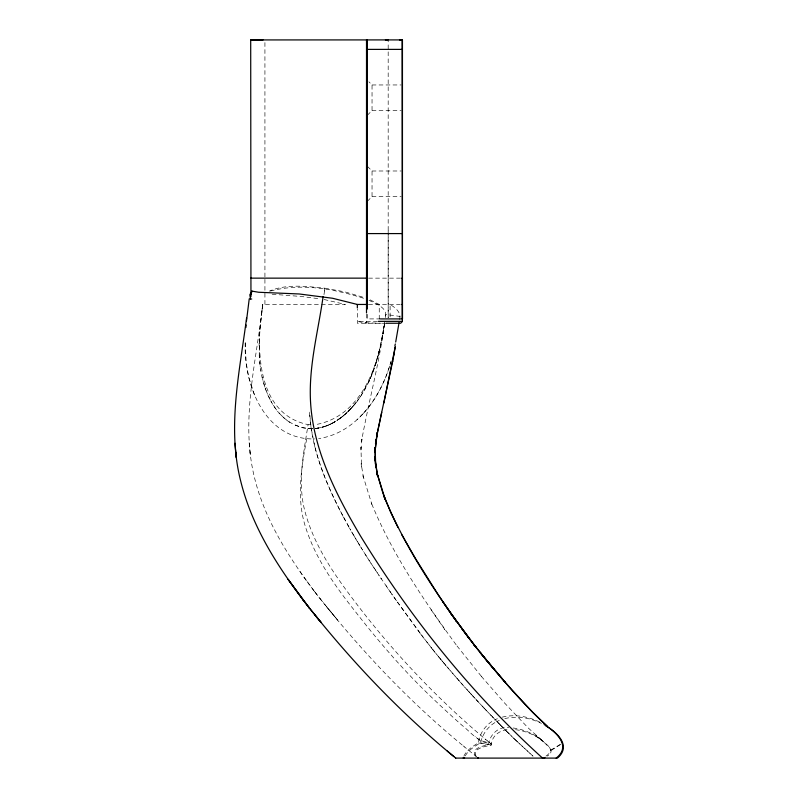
<?xml version="1.0" encoding="UTF-8"?>
<svg xmlns="http://www.w3.org/2000/svg" width="798" height="798" viewBox="0 0 798 798"><rect width="100%" height="100%" fill="white"/><g stroke="black" fill="none" stroke-linecap="round" stroke-linejoin="round"><path stroke-width="0.6" stroke-dasharray="3.99 2.99" d="M264.926 276.906L264.926 42.404M388.177 230.502L388.177 317.664L388.177 39.92M245.215 342.921L246.183 362.621M261.993 310.462L259.46 335.589L259.25 355.419M259.091 345.584L259.141 343.1M245.245 342.631C243.4 384.357 264.856 440.267 314.671 438.93M366.511 321.355L365.514 323.25M475.578 755.955C470.281 748.524 483.199 745.761 488.566 744.734C489.403 735.347 498.002 726.07 508.825 727.696M259.47 335.589L259.5 334.961M259.54 334.332L259.629 333.075M384.596 323.11C379.479 363.03 368.516 401.843 361.524 441.394L362.112 437.703L360.846 450.69L360.975 447.129L361.454 466.93L361.165 463.658L363.649 478.68L362.98 475.758L371.828 504.206L370.98 502.072C392.107 554.071 424.147 600.874 457.035 646.031L456.566 645.392L482.391 677.602L481.443 676.465L504.466 702.908L528.116 727.866L542.879 741.212L536.057 735.427C538.939 740.394 559.268 748.993 547.358 756.085M259.919 329.295L259.968 328.666M260.138 326.761L260.198 326.133M324.098 299.509L345.384 304.457L262.801 304.457C255.859 346.202 255.609 413.943 308.088 424.596C303.519 453.653 297.125 483.887 305.355 512.934C312.996 540.585 328.247 565.443 345.025 588.445C385.624 644.066 432.696 694.908 485.413 739.227M476.017 756.175C472.087 747.886 486.231 746.599 491.279 744.953C491.668 735.606 500.585 729.472 509.363 729.502M261.884 311.32L262.801 304.457C256.597 360.566 240.856 417.992 253.714 474.341C263.659 518.191 288.317 556.864 315.11 592.316L314.572 591.607L320.646 599.408M262.213 308.756L262.333 307.898M262.682 305.325L262.801 304.457M545.932 756.115C549.632 753.891 553.084 749.392 547.947 746.369C539.179 736.015 526.161 729.601 512.785 727.946M385.643 316.028C387.249 307.4 374.821 303.37 369.015 300.297M385.414 317.604L385.863 314.452L399.948 316.417L399.818 317.255M399.489 319.649C401.973 312.706 395.229 307.589 390.102 304.457L390.102 317.385M324.547 290.741L323.888 295.3M324.507 291.061L324.776 288.178C306.512 286.422 286.652 283.629 269.285 291.15M384.895 321.125L380.995 343.3M463.907 756.075C466.72 749.871 473.044 746.3 478.381 742.748C479.927 732.115 487.239 722.519 497.393 718.719M383.808 328.048L384.107 326.173L382.841 333.684L383.17 331.808M384.476 323.31C379.459 364.117 361.793 416.416 315.679 424.596M306.721 438.75C301.315 467.937 296.188 498.77 305.734 527.668C315.699 558.839 334.97 585.912 355.12 611.278C379.429 642.55 405.404 672.624 434.252 699.816C443.339 708.474 452.596 716.953 461.982 725.292C470.551 731.786 477.344 742.1 489.204 742.349L491.388 744.095L480.995 741.352L474.98 736.494M382.501 335.549L378.491 354.162M380.746 344.497L380.227 346.881M465.264 755.896C468.635 749.831 474.94 746.18 480.665 742.748C482.68 732.793 489.852 724.155 499.299 720.414M379.958 348.068C375.738 367.07 368.826 385.843 356.925 401.434L357.604 400.516M379.449 350.282L376.646 360.886M378.841 352.776L379.13 351.609M378.242 355.13L373.255 371.16M390.272 364.008L390.89 361.943M370.242 378.611L376.297 362.043M391.12 361.055C385.783 380.277 376.786 398.771 363.21 413.534M375.589 364.327L375.948 363.19M389.633 366.053C379.599 398.88 354.99 433.394 318.601 438.581M372.915 372.067L371.13 376.546M370.382 378.312L370.761 377.434M369.773 379.668L360.856 395.878M368.816 381.733L369.604 380.028M364.447 390.042L365.374 388.407M360.307 396.696C351.07 410.342 338.332 422.78 322.073 427.299M358.043 399.928L358.621 399.13M356.267 402.282L354.432 404.586L355.659 403.05M354.312 404.726L353.704 405.444M351.858 407.569L352.606 406.721M351.758 407.678L353.584 405.593L347.16 412.406M363.06 413.693L356.955 419.758M351.1 408.406L349.554 410.042M351.18 408.317L342.99 416.107L335.828 421.224M367.299 115.291L372.038 110.543L372.038 84.957L368.876 81.795M367.299 201.335L372.038 196.577L372.038 170.991L367.299 166.253M348.816 410.8L343.798 415.429M344.686 414.661L345.524 413.923M343.838 415.389L338.581 419.429M343.15 415.977L341.155 417.544M340.487 418.052L333.005 422.87L326.173 425.972M336.756 420.646L337.664 420.047M551.388 750.3L561.233 744.085M550.71 750.11L560.685 744.145M332.048 423.369L333.005 422.86M332.018 423.389L329.764 424.486M331.08 423.858L329.135 424.765M270.402 291.061C301.504 282.662 335.06 289.115 365.145 298.761M324.417 426.581L328.257 425.164L321.295 427.499L314.951 428.586L316.547 428.406M322.861 427.06L323.639 426.83M322.153 427.259L323.17 426.97M504.775 718.599C517.044 715.587 530.231 717.821 541.443 723.417M502.221 717.143C515.049 713.971 528.865 716.514 540.505 722.489M321.145 427.538L314.991 428.586L318.931 428.017M317.345 428.277L318.133 428.147M312.547 428.735C275.38 428.147 260.218 386.831 259.25 355.419M312.537 428.735L303.41 427.967L293.534 424.556M372.038 84.967L401.234 84.957M372.038 110.543L401.234 110.553M372.038 171.001L401.234 170.991M372.038 196.577L401.234 196.587M368.566 278.143L401.204 278.143M368.566 304.457L400.207 304.457M380.636 318.911L367.299 318.911L367.299 313.963M377.384 321.355L357.344 321.355L363.838 322.771L381.314 323.25M386.262 323.25L357.344 323.25L357.344 309.155M308.088 424.596L310.931 424.736M272.108 294.213L301.524 296.507L320.467 298.901M515.488 729.691C525.663 730.848 535.478 735.048 543.368 741.571M324.776 288.178L344.666 291.819L364.895 297.774M478.341 742.948L489.034 744.644M480.635 742.838L491.259 745.152M370.122 299.849L379.25 304.457L379.25 322.073M289.923 422.521L284.866 418.83L278.841 412.845M489.184 742.33L487.329 740.813M314.572 591.607C358.95 648.495 408.736 701.342 464.655 747.038M463.269 745.901L476.835 757.023M487.349 740.833L485.553 739.347M485.064 738.948L485.693 739.467M516.865 741.322L533.104 756.215M532.805 755.965L514.53 739.068M516.535 741.003L509.972 734.589M514.181 738.719L508.915 733.552M509.623 734.25L507.498 732.145M508.565 733.202L504.286 728.933M507.149 731.786L503.179 727.816M503.927 728.564L501.254 725.871M502.411 727.038L500.087 724.684M500.865 725.472L498.122 722.689M499.698 724.285L494.94 719.427M497.723 722.29L493.723 718.18M494.531 719.008L492.097 716.494M493.324 717.761L488.745 713.013M491.279 715.646L487.029 711.218M488.316 712.564L485.294 709.392M486.6 710.759L483.548 707.537M484.865 708.933L479.518 703.257M483.099 707.068L475.827 699.277M479.069 702.769L473.902 697.203M475.349 698.759L471.957 695.078M473.423 696.674L469.992 692.923M471.468 694.539L468.007 690.739M469.493 692.385L464.526 686.888M467.508 690.19L460.077 681.891M464.027 686.33L458.112 679.667M459.578 681.332L450.85 671.308M457.623 679.108L446.571 666.29M450.371 670.749L445.164 664.624M326.282 606.42L337.783 620.275L320.227 598.889M446.092 665.731L442.86 661.881M444.705 664.076L441.494 660.245M442.411 661.343L439.688 658.051M441.045 659.697L435.658 653.133M439.229 657.512L433.893 650.949M277.465 411.179L278.143 412.027M435.219 652.594L432.127 648.754M433.444 650.4L424.686 639.288M431.688 648.205L420.726 634.121M424.197 638.649L397.464 602.191M420.237 633.472L393.673 596.774M307.08 581.562L315.11 592.316M299.898 571.438L307.819 582.57M275.49 408.586L271.111 401.564M396.516 600.844L391.768 594.031M389.863 591.268L392.716 595.408M390.811 592.655L378.731 574.969M444.516 629.123L444.855 629.612L431.01 609.622M387.938 588.485L386.023 585.692M380.846 578.091L381.544 579.129M379.439 576.016L371.708 564.405M377.324 572.874L375.22 569.722M373.813 567.607L374.521 568.665M373.115 566.54L367.519 557.932M371.01 563.338L363.349 551.348M366.132 555.747L362.192 549.483M353.873 535.677L362.661 550.231M360.796 547.209L361.723 548.725M360.327 546.45L358.003 542.62M357.534 541.852L350.322 529.533M352.526 533.363L353.424 534.899M351.639 531.827L352.078 532.595M349.464 528.017L350.761 530.301M343.599 517.343L349.893 528.775M349.035 527.259L339.808 510.072M343.11 516.426C331.579 494.391 321.195 471.508 315.001 447.339M270.322 400.087L266.751 392.177M339.359 509.174C323.858 478.601 310.981 445.583 309.484 410.98M266.113 390.531L266.323 391.08M254.492 394.96L248.667 376.925L246.203 362.811M265.315 388.297L265.714 389.414M264.946 387.17L262.642 379.19M314.841 446.71L311.14 428.087L309.534 412.087M262.093 376.865L262.362 378.033M260.746 369.803L260.836 370.392M260.298 366.831L260.138 365.644M259.929 363.848L259.739 362.053M249.156 442.561L250.373 455.498L250.033 451.828M259.32 356.636L259.39 357.843M366.511 314.113L366.511 323.25M264.926 279.34L264.926 304.457M334.891 421.793L333.953 422.341L334.891 421.793M311.878 428.745L307.699 428.606L311.878 428.755"/><path stroke-width="1.2" d="M250.951 296.696L250.702 39.93L402.451 39.91L402.451 318.911L380.636 318.911M366.511 312.906L366.511 39.93L367.299 39.92L367.299 278.143L250.702 278.143M402.132 39.91L402.382 321.524L400.666 323.24L386.172 323.25M250.702 294.911L252.008 291.13L258.672 292.258L299.22 293.973L332.567 298.262L357.344 304.457L367.718 304.457M375.15 448.037L375.738 466.97L374.821 456.486L375.21 460.785M375.02 451.788L377.314 432.396L376.566 437.055L381.723 412.317M245.914 327.499L246.123 324.956M246.472 321.125L249.225 298.891L251.729 299.041M246.582 317.923C239.669 371.918 226.921 427.509 240.797 481.473C252.537 528.795 279.938 570.321 309.594 608.325L288.078 579.308L303.938 601.084L303.19 600.106C347.788 657.323 397.773 710.519 453.902 756.584M323.09 296.676C318.422 329.654 309.644 362.232 310.312 395.768C311.31 446.461 335.2 493.094 360.397 535.807C410.491 617.822 471.329 693.472 542.55 758.1L543.019 757.831M399.05 322.641L395.698 342.043M393.783 355.19L395.14 347.409M397.993 527.508L390.97 512.924L382.98 493.373L376.716 472.087L377.604 475.957L375.15 459.588L375.19 447.299L374.99 452.516L376.227 439.399L375.499 443.957L377.693 430.94L392.746 360.955M395.279 346.561L383.868 403.03M392.566 361.923L393.943 354.312M394.9 345.893L395.309 343.968M463.269 758.1L463.429 757.422M464.376 758.1L464.546 757.541M556.176 758.1C571.966 745.881 555.598 731.537 544.106 724.504M252.008 291.13L249.824 294.781L250.482 298.921M544.954 757.661L544.176 758.1M402.451 39.91L399.479 39.91M263.041 39.93L250.702 39.93M367.299 49.386L402.451 49.386M367.299 233.585L402.451 233.585M401.843 278.143L402.392 278.143L402.451 318.911M401.743 304.457L402.392 304.457M378.332 321.355L402.392 321.355M455.658 758.1L557.413 758.1C571.587 746.21 557.583 732.744 545.992 725.961M385.404 39.92L388.177 39.93M477.783 757.681L478.481 758.1M477.683 757.721L478.211 758.1M447.249 751.018L455.718 758.1M546.879 725.941L532.705 712.335L509.992 687.796L486.999 660.914L469.463 638.869L450.641 613.193L451.03 613.772L438.461 595.158L415.858 559.159L401.823 534.81M547.318 726.32C522.68 703.776 501.144 678.091 480.007 652.305L480.965 653.512L473.882 644.575L474.66 645.592C439.688 599.208 406.332 550.53 384.087 496.595L385.205 499.388L376.746 472.207M503.738 680.694L505.343 682.559L480.007 652.305M315.32 615.457L314.901 614.959L321.115 622.49L309.016 607.607M492.845 667.946L494.201 669.572L481.334 653.961M475.458 646.57L476.276 647.647L450.641 613.193M461.833 628.754L468.426 637.542L467.778 636.674M455.997 620.754L456.446 621.413L442.78 601.672M377.574 475.837L375.379 462.83M234.951 443.239L236.288 457.473L235.869 452.855M367.299 39.91L367.299 309.016M357.344 304.457L357.344 307.988"/></g></svg>
